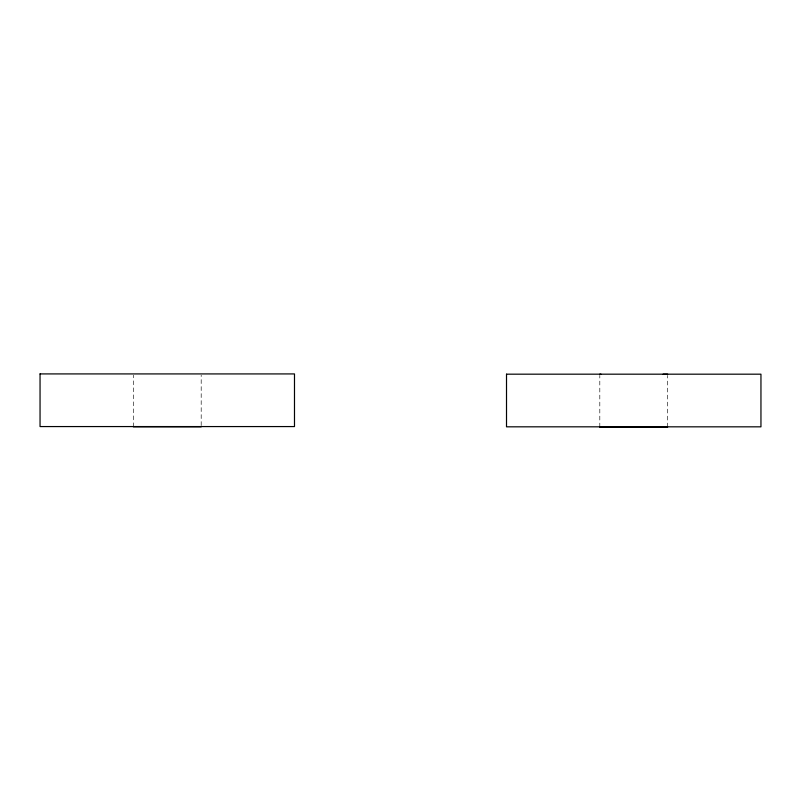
<?xml version="1.0" encoding="UTF-8"?>
<svg xmlns="http://www.w3.org/2000/svg" width="801" height="801" viewBox="0 0 801 801"><rect width="100%" height="100%" fill="white"/><g stroke="black" fill="none" stroke-linecap="round" stroke-linejoin="round"><path stroke-width="0.6" stroke-dasharray="4 3" d="M133.346 426.813L133.346 375.158M201.191 425.591L201.191 375.158M599.809 427.073L599.809 375.419M667.654 427.083L667.654 375.419"/><path stroke-width="1.2" d="M599.809 374.187L600.96 374.187M663.108 374.187L667.654 374.187M133.346 426.813L201.191 426.823M600.96 427.073L599.809 427.073L667.654 427.083L666.502 427.083M40.05 373.917L40.05 426.563L294.488 426.573L294.488 373.927L40.05 373.917M506.512 374.177L506.512 426.823L760.95 426.833L760.95 374.187L506.512 374.177"/></g></svg>
